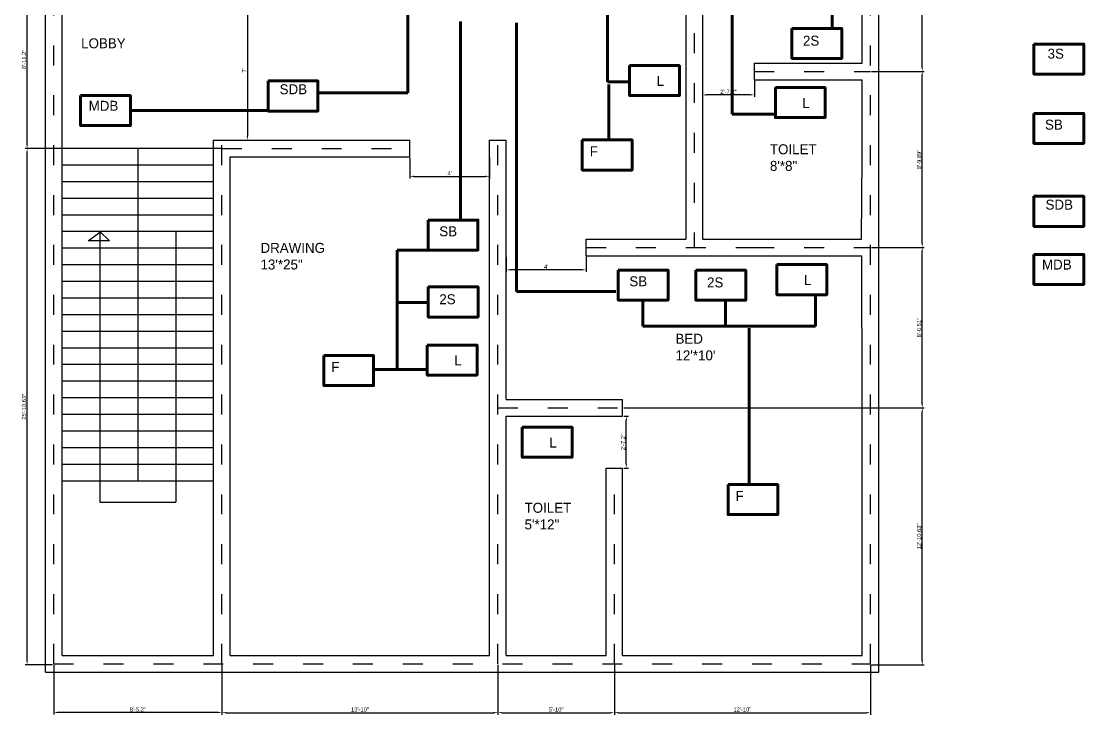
# Model space of a CAD drawing. Header units: inches. Extents: x 197 to 840, y 704 to 1496.
# Drawn here: x 201 to 840, y 704 to 1121 of the extents above; entities that cross this region are included whole.
import ezdxf

# ---------------------------------------------------------------- set-up
doc = ezdxf.new("R2010")
doc.units = ezdxf.units.IN
doc.linetypes.add('ACAD_ISO03W100', pattern=[30, 12, -18])
for name, color, linetype in [('MDB', 50, 'Continuous'), ('SB', 172, 'Continuous'), ('SDB', 10, 'Continuous')]:
    doc.layers.add(name, color=color, linetype=linetype)
doc.dimstyles.new('ISO-25', dxfattribs={"dimtxt": 2.5, "dimasz": 2.5, "dimexe": 1.25, "dimexo": 0.625, "dimtad": 1, "dimlunit": 3, "dimtxsty": 'Standard', "dimcen": 2.5, "dimaunit": 1, "dimadec": 0, "dimazin": 0, "dimtfac": 1, "dimtmove": 0, "dimatfit": 3, "dimfxl": 1, "dimarcsym": 0})

# ---------------------------------------------------------------- blocks, each defined once
blk = doc.blocks.new('*D2')
at = {"color": 0, "linetype": 'ByBlock', "lineweight": -2, "ltscale": 2, "transparency": 16777216}
for p, q in [((321.5, 734.24), (321.5, 704.3)), ((487.5, 734.24), (487.5, 704.3)), ((324, 705.55), (485, 705.55))]:
    blk.add_line(p, q, dxfattribs=at)
at = {"color": 0, "linetype": 'ByBlock', "lineweight": 200, "ltscale": 2, "transparency": 16777216}
for points in [[(324, 705.97), (324, 705.14), (321.5, 705.55)], [(485, 705.97), (485, 705.14), (487.5, 705.55)]]:
    blk.add_solid(points, dxfattribs=at)
at = {"layer": 'Defpoints', "color": 0, "linetype": 'ByBlock', "lineweight": 200, "ltscale": 2, "transparency": 16777216}
for p in [(321.5, 734.87), (487.5, 734.87), (487.5, 705.55)]:
    blk.add_point(p, dxfattribs=at)
at = {"color": 0, "linetype": 'ByBlock', "lineweight": 200, "ltscale": 2, "transparency": 16777216, "insert": (404.5, 707.43), "char_height": 2.5, "attachment_point": 5}
blk.add_mtext('13\'-10"', dxfattribs=at)
blk = doc.blocks.new('*D3')
at = {"color": 0, "linetype": 'ByBlock', "lineweight": -2, "ltscale": 2, "transparency": 16777216}
for p, q in [((487.5, 734.24), (487.5, 704.3)), ((557.5, 734.24), (557.5, 704.3)), ((490, 705.55), (555, 705.55))]:
    blk.add_line(p, q, dxfattribs=at)
at = {"color": 0, "linetype": 'ByBlock', "lineweight": 200, "ltscale": 2, "transparency": 16777216}
for points in [[(490, 705.97), (490, 705.14), (487.5, 705.55)], [(555, 705.97), (555, 705.14), (557.5, 705.55)]]:
    blk.add_solid(points, dxfattribs=at)
at = {"layer": 'Defpoints', "color": 0, "linetype": 'ByBlock', "lineweight": 200, "ltscale": 2, "transparency": 16777216}
for p in [(487.5, 734.87), (557.5, 734.87), (557.5, 705.55)]:
    blk.add_point(p, dxfattribs=at)
at = {"color": 0, "linetype": 'ByBlock', "lineweight": 200, "ltscale": 2, "transparency": 16777216, "insert": (522.5, 707.43), "char_height": 2.5, "attachment_point": 5}
blk.add_mtext('5\'-10"', dxfattribs=at)
blk = doc.blocks.new('*D4')
at = {"color": 0, "linetype": 'ByBlock', "lineweight": -2, "ltscale": 2, "transparency": 16777216}
for p, q in [((557.5, 734.24), (557.5, 704.3)), ((711.5, 734.24), (711.5, 704.3)), ((560, 705.55), (709, 705.55))]:
    blk.add_line(p, q, dxfattribs=at)
at = {"color": 0, "linetype": 'ByBlock', "lineweight": 200, "ltscale": 2, "transparency": 16777216}
for points in [[(560, 705.97), (560, 705.14), (557.5, 705.55)], [(709, 705.97), (709, 705.14), (711.5, 705.55)]]:
    blk.add_solid(points, dxfattribs=at)
at = {"layer": 'Defpoints', "color": 0, "linetype": 'ByBlock', "lineweight": 200, "ltscale": 2, "transparency": 16777216}
for p in [(557.5, 734.87), (711.5, 734.87), (711.5, 705.55)]:
    blk.add_point(p, dxfattribs=at)
at = {"color": 0, "linetype": 'ByBlock', "lineweight": 200, "ltscale": 2, "transparency": 16777216, "insert": (634.5, 707.43), "char_height": 2.5, "attachment_point": 5}
blk.add_mtext('12\'-10"', dxfattribs=at)
blk = doc.blocks.new('*D7')
at = {"color": 0, "linetype": 'ByBlock', "lineweight": -2, "ltscale": 2, "transparency": 16777216}
for p, q in [((563.12, 888.87), (743.93, 888.87)), ((742.68, 736.74), (742.68, 886.37)), ((712.12, 734.24), (743.93, 734.24))]:
    blk.add_line(p, q, dxfattribs=at)
at = {"color": 0, "linetype": 'ByBlock', "lineweight": 200, "ltscale": 2, "transparency": 16777216}
for points in [[(742.26, 886.37), (743.1, 886.37), (742.68, 888.87)], [(742.26, 736.74), (743.1, 736.74), (742.68, 734.24)]]:
    blk.add_solid(points, dxfattribs=at)
at = {"layer": 'Defpoints', "color": 0, "linetype": 'ByBlock', "lineweight": 200, "ltscale": 2, "transparency": 16777216}
for p in [(562.5, 888.87), (742.68, 888.87), (711.5, 734.24)]:
    blk.add_point(p, dxfattribs=at)
at = {"color": 0, "linetype": 'ByBlock', "lineweight": 200, "ltscale": 2, "transparency": 16777216, "insert": (740.81, 811.55), "char_height": 2.5, "attachment_point": 5, "rotation": 90}
blk.add_mtext('12\'-10.63"', dxfattribs=at)
blk = doc.blocks.new('*D8')
at = {"color": 0, "linetype": 'ByBlock', "lineweight": -2, "ltscale": 2, "transparency": 16777216}
for p, q in [((712.12, 985.37), (743.93, 985.37)), ((742.68, 891.37), (742.68, 982.87)), ((563.12, 888.87), (743.93, 888.87))]:
    blk.add_line(p, q, dxfattribs=at)
at = {"color": 0, "linetype": 'ByBlock', "lineweight": 200, "ltscale": 2, "transparency": 16777216}
for points in [[(742.26, 982.87), (743.1, 982.87), (742.68, 985.37)], [(742.26, 891.37), (743.1, 891.37), (742.68, 888.87)]]:
    blk.add_solid(points, dxfattribs=at)
at = {"layer": 'Defpoints', "color": 0, "linetype": 'ByBlock', "lineweight": 200, "ltscale": 2, "transparency": 16777216}
for p in [(711.5, 985.37), (742.68, 985.37), (562.5, 888.87)]:
    blk.add_point(p, dxfattribs=at)
at = {"color": 0, "linetype": 'ByBlock', "lineweight": 200, "ltscale": 2, "transparency": 16777216, "insert": (740.81, 937.12), "char_height": 2.5, "attachment_point": 5, "rotation": 90}
blk.add_mtext('8\'-0.51"', dxfattribs=at)
blk = doc.blocks.new('*D9')
at = {"color": 0, "linetype": 'ByBlock', "lineweight": -2, "ltscale": 2, "transparency": 16777216}
for p, q in [((712.12, 1091.27), (743.93, 1091.27)), ((742.68, 987.87), (742.68, 1088.77)), ((712.12, 985.37), (743.93, 985.37))]:
    blk.add_line(p, q, dxfattribs=at)
at = {"color": 0, "linetype": 'ByBlock', "lineweight": 200, "ltscale": 2, "transparency": 16777216}
for points in [[(742.26, 1088.77), (743.1, 1088.77), (742.68, 1091.27)], [(742.26, 987.87), (743.1, 987.87), (742.68, 985.37)]]:
    blk.add_solid(points, dxfattribs=at)
at = {"layer": 'Defpoints', "color": 0, "linetype": 'ByBlock', "lineweight": 200, "ltscale": 2, "transparency": 16777216}
for p in [(711.5, 1091.27), (742.68, 1091.27), (711.5, 985.37)]:
    blk.add_point(p, dxfattribs=at)
at = {"color": 0, "linetype": 'ByBlock', "lineweight": 200, "ltscale": 2, "transparency": 16777216, "insert": (740.81, 1038.32), "char_height": 2.5, "attachment_point": 5, "rotation": 90}
blk.add_mtext('8\'-9.89"', dxfattribs=at)
blk = doc.blocks.new('*D10')
at = {"color": 0, "linetype": 'ByBlock', "lineweight": -2, "ltscale": 2, "transparency": 16777216}
for p, q in [((712.12, 1197.27), (743.93, 1197.27)), ((742.68, 1093.77), (742.68, 1194.77)), ((712.12, 1091.27), (743.93, 1091.27))]:
    blk.add_line(p, q, dxfattribs=at)
at = {"color": 0, "linetype": 'ByBlock', "lineweight": 200, "ltscale": 2, "transparency": 16777216}
for points in [[(742.26, 1194.77), (743.1, 1194.77), (742.68, 1197.27)], [(742.26, 1093.77), (743.1, 1093.77), (742.68, 1091.27)]]:
    blk.add_solid(points, dxfattribs=at)
at = {"layer": 'Defpoints', "color": 0, "linetype": 'ByBlock', "lineweight": 200, "ltscale": 2, "transparency": 16777216}
for p in [(711.5, 1197.27), (742.68, 1197.27), (711.5, 1091.27)]:
    blk.add_point(p, dxfattribs=at)
at = {"color": 0, "linetype": 'ByBlock', "lineweight": 200, "ltscale": 2, "transparency": 16777216, "insert": (740.81, 1144.27), "char_height": 2.5, "attachment_point": 5, "rotation": 90}
blk.add_mtext('8\'-10"', dxfattribs=at)
blk = doc.blocks.new('*D13')
at = {"color": 0, "linetype": 'ByBlock', "lineweight": -2, "ltscale": 2, "transparency": 16777216}
for p, q in [((320.87, 1044.87), (203.05, 1044.87)), ((204.3, 736.74), (204.3, 1042.37)), ((219.67, 734.24), (203.05, 734.24))]:
    blk.add_line(p, q, dxfattribs=at)
at = {"color": 0, "linetype": 'ByBlock', "lineweight": 200, "ltscale": 2, "transparency": 16777216}
for points in [[(203.88, 1042.37), (204.71, 1042.37), (204.3, 1044.87)], [(203.88, 736.74), (204.71, 736.74), (204.3, 734.24)]]:
    blk.add_solid(points, dxfattribs=at)
at = {"layer": 'Defpoints', "color": 0, "linetype": 'ByBlock', "lineweight": 200, "ltscale": 2, "transparency": 16777216}
for p in [(204.3, 1044.87), (321.5, 1044.87), (220.3, 734.24)]:
    blk.add_point(p, dxfattribs=at)
at = {"color": 0, "linetype": 'ByBlock', "lineweight": 200, "ltscale": 2, "transparency": 16777216, "insert": (202.42, 889.55), "char_height": 2.5, "attachment_point": 5, "rotation": 90}
blk.add_mtext('25\'-10.63"', dxfattribs=at)
blk = doc.blocks.new('*D14')
at = {"color": 0, "linetype": 'ByBlock', "lineweight": -2, "ltscale": 2, "transparency": 16777216}
for p, q in [((320.87, 1152.07), (203.05, 1152.07)), ((204.3, 1047.37), (204.3, 1149.57)), ((320.87, 1044.87), (203.05, 1044.87))]:
    blk.add_line(p, q, dxfattribs=at)
at = {"color": 0, "linetype": 'ByBlock', "lineweight": 200, "ltscale": 2, "transparency": 16777216}
for points in [[(203.88, 1149.57), (204.71, 1149.57), (204.3, 1152.07)], [(203.88, 1047.37), (204.71, 1047.37), (204.3, 1044.87)]]:
    blk.add_solid(points, dxfattribs=at)
at = {"layer": 'Defpoints', "color": 0, "linetype": 'ByBlock', "lineweight": 200, "ltscale": 2, "transparency": 16777216}
for p in [(204.3, 1152.07), (321.5, 1152.07), (321.5, 1044.87)]:
    blk.add_point(p, dxfattribs=at)
at = {"color": 0, "linetype": 'ByBlock', "lineweight": 200, "ltscale": 2, "transparency": 16777216, "insert": (202.42, 1098.47), "char_height": 2.5, "attachment_point": 5, "rotation": 90}
blk.add_mtext('8\'-11.2"', dxfattribs=at)
blk = doc.blocks.new('*D23')
at = {"color": 0, "linetype": 'ByBlock', "lineweight": -2, "ltscale": 2, "transparency": 16777216}
for p, q in [((220.3, 734.24), (220.3, 704.43)), ((321.5, 734.24), (321.5, 704.43)), ((319, 705.68), (222.8, 705.68))]:
    blk.add_line(p, q, dxfattribs=at)
at = {"color": 0, "linetype": 'ByBlock', "lineweight": 200, "ltscale": 2, "transparency": 16777216}
for points in [[(222.8, 706.1), (222.8, 705.27), (220.3, 705.68)], [(319, 706.1), (319, 705.27), (321.5, 705.68)]]:
    blk.add_solid(points, dxfattribs=at)
at = {"layer": 'Defpoints', "color": 0, "linetype": 'ByBlock', "lineweight": 200, "ltscale": 2, "transparency": 16777216}
for p in [(220.3, 734.87), (321.5, 734.87), (220.3, 705.68)]:
    blk.add_point(p, dxfattribs=at)
at = {"color": 0, "linetype": 'ByBlock', "lineweight": 200, "ltscale": 2, "transparency": 16777216, "insert": (270.9, 707.56), "char_height": 2.5, "attachment_point": 5}
blk.add_mtext('8\'-5.2"', dxfattribs=at)
blk = doc.blocks.new('*D24')
at = {"color": 0, "linetype": 'ByBlock', "lineweight": -2, "ltscale": 2, "transparency": 16777216}
for p, q in [((563.12, 883.87), (565.93, 883.87)), ((564.68, 855.17), (564.68, 881.37)), ((563.12, 852.67), (565.93, 852.67))]:
    blk.add_line(p, q, dxfattribs=at)
at = {"color": 0, "linetype": 'ByBlock', "lineweight": 200, "ltscale": 2, "transparency": 16777216}
for points in [[(564.26, 881.37), (565.1, 881.37), (564.68, 883.87)], [(564.26, 855.17), (565.1, 855.17), (564.68, 852.67)]]:
    blk.add_solid(points, dxfattribs=at)
at = {"layer": 'Defpoints', "color": 0, "linetype": 'ByBlock', "lineweight": 200, "ltscale": 2, "transparency": 16777216}
for p in [(562.5, 883.87), (564.68, 883.87), (562.5, 852.67)]:
    blk.add_point(p, dxfattribs=at)
at = {"color": 0, "linetype": 'ByBlock', "lineweight": 200, "ltscale": 2, "transparency": 16777216, "insert": (562.81, 868.27), "char_height": 2.5, "attachment_point": 5, "rotation": 90}
blk.add_mtext('2\'-7.2"', dxfattribs=at)
blk = doc.blocks.new('*D25')
at = {"color": 0, "linetype": 'ByBlock', "lineweight": -2, "ltscale": 2, "transparency": 16777216}
for p, q in [((492.5, 979.64), (492.5, 970.62)), ((540.5, 979.64), (540.5, 970.62)), ((538, 971.87), (495, 971.87))]:
    blk.add_line(p, q, dxfattribs=at)
at = {"color": 0, "linetype": 'ByBlock', "lineweight": 200, "ltscale": 2, "transparency": 16777216}
for points in [[(495, 972.28), (495, 971.45), (492.5, 971.87)], [(538, 972.28), (538, 971.45), (540.5, 971.87)]]:
    blk.add_solid(points, dxfattribs=at)
at = {"layer": 'Defpoints', "color": 0, "linetype": 'ByBlock', "lineweight": 200, "ltscale": 2, "transparency": 16777216}
for p in [(492.5, 980.27), (540.5, 980.27), (492.5, 971.87)]:
    blk.add_point(p, dxfattribs=at)
at = {"color": 0, "linetype": 'ByBlock', "lineweight": 200, "ltscale": 2, "transparency": 16777216, "insert": (516.5, 973.74), "char_height": 2.5, "attachment_point": 5}
blk.add_mtext("4'", dxfattribs=at)
blk = doc.blocks.new('*D26')
at = {"color": 0, "linetype": 'ByBlock', "lineweight": -2, "ltscale": 2, "transparency": 16777216}
for p, q in [((610.5, 1085.64), (610.5, 1075.87)), ((641.7, 1085.64), (641.7, 1075.87)), ((639.2, 1077.12), (613, 1077.12))]:
    blk.add_line(p, q, dxfattribs=at)
at = {"color": 0, "linetype": 'ByBlock', "lineweight": 200, "ltscale": 2, "transparency": 16777216}
for points in [[(613, 1077.53), (613, 1076.7), (610.5, 1077.12)], [(639.2, 1077.53), (639.2, 1076.7), (641.7, 1077.12)]]:
    blk.add_solid(points, dxfattribs=at)
at = {"layer": 'Defpoints', "color": 0, "linetype": 'ByBlock', "lineweight": 200, "ltscale": 2, "transparency": 16777216}
for p in [(610.5, 1086.27), (641.7, 1086.27), (610.5, 1077.12)]:
    blk.add_point(p, dxfattribs=at)
at = {"color": 0, "linetype": 'ByBlock', "lineweight": 200, "ltscale": 2, "transparency": 16777216, "insert": (626.1, 1078.99), "char_height": 2.5, "attachment_point": 5}
blk.add_mtext('2\'-7.2"', dxfattribs=at)
blk = doc.blocks.new('*D27')
at = {"color": 0, "linetype": 'ByBlock', "lineweight": -2, "ltscale": 2, "transparency": 16777216}
for p, q in [((434.5, 1039.24), (434.5, 1026.87)), ((482.5, 1039.24), (482.5, 1026.87)), ((437, 1028.12), (480, 1028.12))]:
    blk.add_line(p, q, dxfattribs=at)
at = {"color": 0, "linetype": 'ByBlock', "lineweight": 200, "ltscale": 2, "transparency": 16777216}
for points in [[(437, 1028.54), (437, 1027.7), (434.5, 1028.12)], [(480, 1028.54), (480, 1027.7), (482.5, 1028.12)]]:
    blk.add_solid(points, dxfattribs=at)
at = {"layer": 'Defpoints', "color": 0, "linetype": 'ByBlock', "lineweight": 200, "ltscale": 2, "transparency": 16777216}
for p in [(434.5, 1039.87), (482.5, 1039.87), (482.5, 1028.12)]:
    blk.add_point(p, dxfattribs=at)
at = {"color": 0, "linetype": 'ByBlock', "lineweight": 200, "ltscale": 2, "transparency": 16777216, "insert": (458.5, 1029.99), "char_height": 2.5, "attachment_point": 5}
blk.add_mtext("4'", dxfattribs=at)
blk = doc.blocks.new('*D35')
at = {"color": 0, "linetype": 'ByBlock', "lineweight": -2, "ltscale": 2, "transparency": 16777216}
for p, q in [((327.12, 1133.87), (338.03, 1133.87)), ((336.78, 1131.37), (336.78, 1052.37)), ((327.12, 1049.87), (338.03, 1049.87))]:
    blk.add_line(p, q, dxfattribs=at)
at = {"color": 0, "linetype": 'ByBlock', "lineweight": 200, "ltscale": 2, "transparency": 16777216}
for points in [[(336.36, 1131.37), (337.2, 1131.37), (336.78, 1133.87)], [(336.36, 1052.37), (337.2, 1052.37), (336.78, 1049.87)]]:
    blk.add_solid(points, dxfattribs=at)
at = {"layer": 'Defpoints', "color": 0, "linetype": 'ByBlock', "lineweight": 200, "ltscale": 2, "transparency": 16777216}
for p in [(326.5, 1133.87), (326.5, 1049.87), (336.78, 1049.87)]:
    blk.add_point(p, dxfattribs=at)
at = {"color": 0, "linetype": 'ByBlock', "lineweight": 200, "ltscale": 2, "transparency": 16777216, "insert": (334.9, 1091.87), "char_height": 2.5, "attachment_point": 5, "rotation": 90}
blk.add_mtext("7'", dxfattribs=at)

msp = doc.modelspace()

# ---------------------------------------------------------------- linework, layer by layer
for p, q in [((215.297, 729.867), (215.297, 1239.067)), ((716.497, 729.867), (716.497, 1239.067)), ((225.297, 739.867), (225.297, 1229.067)), ((706.497, 1096.267), (706.497, 1192.267)), ((600.497, 1144.267), (600.497, 990.267)), ((610.497, 1144.267), (610.497, 990.267)), ((641.697, 1096.267), (641.697, 1086.267)), ((641.697, 1096.267), (706.497, 1096.267)), ((641.697, 1086.267), (706.497, 1086.267)), ((706.497, 1039.867), (706.497, 1086.267)), ((316.497, 739.867), (316.497, 1049.867)), ((316.497, 1049.867), (434.497, 1049.867)), ((316.497, 1039.867), (316.497, 1049.867)), ((434.497, 1039.867), (434.497, 1049.867)), ((482.497, 739.867), (482.497, 1049.867)), ((482.497, 1049.867), (492.497, 1049.867)), ((492.497, 893.867), (492.497, 1049.867)), ((316.497, 1044.867), (225.297, 1044.867)), ((270.897, 1044.867), (270.897, 844.867)), ((326.497, 739.867), (326.497, 1039.867)), ((326.497, 1039.867), (434.497, 1039.867)), ((706.166, 990.267), (706.497, 1039.867)), ((316.497, 1034.867), (225.297, 1034.867)), ((316.497, 1024.867), (225.297, 1024.867)), ((316.497, 1014.867), (225.297, 1014.867)), ((316.497, 1004.867), (225.297, 1004.867)), ((316.497, 994.867), (225.297, 994.867)), ((270.897, 994.867), (225.297, 994.867)), ((240.987, 989.403), (247.831, 994.442)), ((248.097, 994.867), (248.097, 832.11)), ((248.097, 994.867), (253.955, 989.403)), ((316.497, 994.867), (270.897, 994.867)), ((293.697, 994.867), (293.697, 832.11)), ((316.497, 984.867), (225.297, 984.867)), ((253.955, 989.403), (240.987, 989.403)), ((540.497, 990.267), (600.497, 990.267)), ((540.497, 980.267), (540.497, 990.267)), ((610.497, 990.267), (641.697, 990.267)), ((641.697, 990.267), (706.166, 990.267)), ((540.497, 980.267), (641.697, 980.267)), ((641.628, 980.375), (706.402, 980.375)), ((706.497, 893.867), (706.402, 980.375)), ((316.497, 974.867), (225.297, 974.867)), ((316.497, 964.867), (225.297, 964.867)), ((316.497, 954.867), (225.297, 954.867)), ((316.497, 944.867), (225.297, 944.867)), ((316.497, 934.867), (225.297, 934.867)), ((316.497, 924.867), (225.297, 924.867)), ((316.497, 914.867), (225.297, 914.867)), ((316.497, 904.867), (225.297, 904.867)), ((316.497, 894.867), (225.297, 894.867)), ((492.497, 893.867), (562.497, 893.867)), ((562.497, 883.867), (562.497, 893.867)), ((706.497, 739.867), (706.497, 893.867)), ((316.497, 884.867), (225.297, 884.867)), ((492.497, 739.867), (492.497, 883.867)), ((492.497, 883.867), (562.497, 883.867)), ((316.497, 874.867), (225.297, 874.867)), ((316.497, 864.867), (225.297, 864.867)), ((316.497, 854.867), (225.297, 854.867)), ((552.497, 739.867), (552.497, 852.667)), ((552.497, 852.667), (562.497, 852.667)), ((562.497, 739.867), (562.497, 852.667)), ((316.497, 844.867), (225.297, 844.867)), ((248.097, 832.11), (293.697, 832.11)), ((225.297, 739.867), (316.497, 739.867)), ((326.497, 739.867), (482.497, 739.867)), ((492.497, 739.867), (552.497, 739.867)), ((562.497, 739.867), (706.497, 739.867)), ((215.297, 729.867), (716.497, 729.867))]:
    msp.add_line(p, q)
at = {"linetype": 'ACAD_ISO03W100'}
for p, q in [((220.297, 734.867), (220.297, 1239.067)), ((711.497, 734.867), (711.497, 1239.067)), ((605.497, 1144.267), (605.497, 985.267)), ((641.697, 1091.267), (711.497, 1091.267)), ((321.497, 734.867), (321.497, 1049.867)), ((487.497, 734.867), (487.497, 1049.867)), ((321.497, 1044.867), (434.497, 1044.867)), ((540.497, 985.267), (641.697, 985.267)), ((641.628, 985.375), (711.497, 985.375)), ((487.497, 888.867), (562.497, 888.867)), ((557.497, 734.867), (557.497, 852.667)), ((220.297, 734.867), (711.497, 734.867))]:
    msp.add_line(p, q, dxfattribs=at)
at = {"linetype": 'ByBlock', "lineweight": 200, "ltscale": 2}
for points in [[(664.297, 1117.093), (694.232, 1117.093), (694.232, 1099.021), (664.297, 1099.021)], [(809.891, 1107.71), (839.826, 1107.71), (839.826, 1089.638), (809.891, 1089.638)], [(566.7, 1094.739), (596.636, 1094.739), (596.636, 1076.667), (566.7, 1076.667)], [(349.236, 1085.484), (379.172, 1085.484), (379.172, 1067.413), (349.236, 1067.413)], [(654.365, 1081.5), (684.3, 1081.5), (684.3, 1063.428), (654.365, 1063.428)], [(236.499, 1076.698), (266.434, 1076.698), (266.434, 1058.626), (236.499, 1058.626)], [(809.891, 1065.958), (839.826, 1065.958), (839.826, 1047.886), (809.891, 1047.886)], [(538.205, 1049.995), (568.141, 1049.995), (568.141, 1031.923), (538.205, 1031.923)], [(809.891, 1016.105), (839.826, 1016.105), (839.826, 998.033), (809.891, 998.033)], [(445.548, 1001.8), (475.483, 1001.8), (475.483, 983.729), (445.548, 983.729)], [(809.891, 981.208), (839.826, 981.208), (839.826, 963.136), (809.891, 963.136)], [(559.88, 971.739), (589.816, 971.739), (589.816, 953.667), (559.88, 953.667)], [(606.591, 971.674), (636.527, 971.674), (636.527, 953.603), (606.591, 953.603)], [(655.291, 975.021), (685.226, 975.021), (685.226, 956.95), (655.291, 956.95)], [(445.571, 961.585), (475.507, 961.585), (475.507, 943.514), (445.571, 943.514)], [(444.979, 926.678), (474.914, 926.678), (474.914, 908.606), (444.979, 908.606)], [(382.793, 920.334), (412.728, 920.334), (412.728, 902.262), (382.793, 902.262)], [(502.1, 877.212), (532.035, 877.212), (532.035, 859.141), (502.1, 859.141)], [(625.882, 842.756), (655.817, 842.756), (655.817, 824.684), (625.882, 824.684)]]:
    msp.add_lwpolyline(points, close=True, dxfattribs=at)
at = {"layer": 'MDB', "linetype": 'ByBlock', "lineweight": 200, "ltscale": 2}
msp.add_line((266.143, 1067.708), (349.275, 1067.708), dxfattribs=at)
at = {"layer": 'SB', "linetype": 'ByBlock', "lineweight": 200, "ltscale": 2}
for p, q in [((553.432, 1204.656), (553.432, 1085.011)), ((688.591, 1149.601), (688.591, 1117.694)), ((628.397, 1125.396), (628.397, 1065.616)), ((553.432, 1085.011), (565.837, 1085.011)), ((554.101, 1083.393), (554.101, 1049.387)), ((628.397, 1065.616), (654.089, 1065.616)), ((456.583, 983.631), (426.928, 983.631)), ((426.928, 983.631), (426.928, 911.922)), ((426.928, 952.221), (445.907, 952.221)), ((574.61, 952.813), (574.61, 937.998)), ((624.431, 937.405), (624.431, 953.406)), ((678.403, 937.998), (678.403, 956.962)), ((574.61, 937.998), (678.403, 937.998)), ((638.665, 936.812), (638.665, 843.176)), ((426.928, 911.922), (412.693, 911.922)), ((412.693, 911.922), (445.314, 911.922))]:
    msp.add_line(p, q, dxfattribs=at)
at = {"layer": 'SDB', "linetype": 'ByBlock', "lineweight": 200, "ltscale": 2}
for p, q in [((433.223, 1078.335), (433.223, 1154.14)), ((464.968, 1121.164), (464.968, 1001.638)), ((498.627, 1120.414), (498.627, 958.821)), ((379.636, 1078.335), (433.223, 1078.335)), ((498.627, 958.821), (558.454, 958.821))]:
    msp.add_line(p, q, dxfattribs=at)

# ---------------------------------------------------------------- texts
at = {"linetype": 'ByBlock', "lineweight": 200, "ltscale": 2, "char_height": 6, "attachment_point": 1}
for s, insert, width in [('2S', (670.946, 1112.728), 19.01265), ('3S', (818.073, 1104.915), 17.78603), ('L', (582.915, 1088.507), 37.41916), ('SDB', (356.198, 1083.504), 16.86605), ('L', (670.58, 1075.269), 37.41916), ('MDB', (241.33, 1073.554), 21.95231), ('SB', (816.546, 1062.231), 19.3193), ('F', (542.708, 1046.154), 20.54592), ('SDB', (816.853, 1014.124), 16.86605), ('SB', (452.203, 998.074), 19.3193), ('MDB', (814.722, 978.064), 21.95231), ('SB', (566.535, 968.012), 19.3193), ('2S', (613.24, 967.31), 19.01265), ('L', (671.506, 968.79), 37.41916), ('2S', (452.22, 957.221), 19.01265), ('L', (461.194, 920.446), 37.41916), ('F', (387.295, 916.492), 20.54592), ('L', (518.315, 870.981), 37.41916), ('F', (630.384, 838.914), 20.54592)]:
    msp.add_mtext(s, dxfattribs=dict(at, insert=insert, width=width))
at = {"char_height": 6, "attachment_point": 1}
for s, insert, width in [('LOBBY', (236.806, 1111.147), 68.34497), ('TOILET\\P8\'*8"', (651.07, 1047.412), 38.07903), ('DRAWING\\P13\'*25"', (344.689, 988.109), 84.16034), ("BED\\P12'*10'", (594.285, 933.459), 63.94641), ('TOILET\\P5\'*12"', (503.493, 831.778), 38.07903)]:
    msp.add_mtext(s, dxfattribs=dict(at, insert=insert, width=width))

# ---------------------------------------------------------------- dimensions: what is measured, and where the dimension line sits
at = {"linetype": 'ByBlock', "lineweight": 200, "ltscale": 2}
for base, p1, p2, picture, middle in [((742.68, 1197.267), (711.497, 1091.267), (711.497, 1197.267), '*D10', (740.805, 1144.267)), ((204.298, 1152.067), (321.497, 1044.867), (321.497, 1152.067), '*D14', (202.423, 1098.467)), ((742.68, 1091.267), (711.497, 985.375), (711.497, 1091.267), '*D9', (740.805, 1038.321)), ((742.68, 985.375), (562.497, 888.867), (711.497, 985.375), '*D8', (740.805, 937.121))]:
    dim = msp.add_linear_dim(base=base, p1=p1, p2=p2, angle=90, dimstyle='ISO-25', override={"dimtmove": 1}, dxfattribs=at)
    dim.commit()
    dim.dimension.update_dxf_attribs({"geometry": picture, "text_midpoint": middle})
for base, p1, p2, picture, middle in [((336.78, 1049.867), (326.497, 1133.867), (326.497, 1049.867), '*D35', (334.905, 1091.867)), ((204.29761215, 1044.866738925), (220.296536573, 734.241738925), (321.496536573, 1044.866738925), '*D13', (202.42261215, 889.554238925)), ((742.680216578, 888.866738925), (711.496536573, 734.241738925), (562.496536573, 888.866738925), '*D7', (740.805216578, 811.554238925)), ((564.681, 883.867), (562.497, 852.667), (562.497, 883.867), '*D24', (562.806, 868.267))]:
    dim = msp.add_linear_dim(base=base, p1=p1, p2=p2, angle=90, dimstyle='ISO-25', dxfattribs=at)
    dim.commit()
    dim.dimension.update_dxf_attribs({"geometry": picture, "text_midpoint": middle})
for base, p1, p2, picture, middle in [((610.497, 1077.115), (641.697, 1086.267), (610.497, 1086.267), '*D26', (626.097, 1078.99)), ((482.497, 1028.118), (434.497, 1039.867), (482.497, 1039.867), '*D27', (458.497, 1029.993)), ((492.497, 971.867), (540.497, 980.267), (492.497, 980.267), '*D25', (516.497, 973.742)), ((220.297, 705.683), (321.497, 734.867), (220.297, 734.867), '*D23', (270.897, 707.558))]:
    dim = msp.add_linear_dim(base=base, p1=p1, p2=p2, dimstyle='ISO-25', dxfattribs=at)
    dim.commit()
    dim.dimension.update_dxf_attribs({"geometry": picture, "text_midpoint": middle})
for base, p1, p2, picture, middle in [((487.497, 705.553), (321.497, 734.867), (487.497, 734.867), '*D2', (404.497, 707.428)), ((557.497, 705.553), (487.497, 734.867), (557.497, 734.867), '*D3', (522.497, 707.428)), ((711.497, 705.553), (557.497, 734.867), (711.497, 734.867), '*D4', (634.497, 707.428))]:
    dim = msp.add_linear_dim(base=base, p1=p1, p2=p2, dimstyle='ISO-25', override={"dimtmove": 1}, dxfattribs=at)
    dim.commit()
    dim.dimension.update_dxf_attribs({"geometry": picture, "text_midpoint": middle})

doc.saveas('drawing.dxf')
